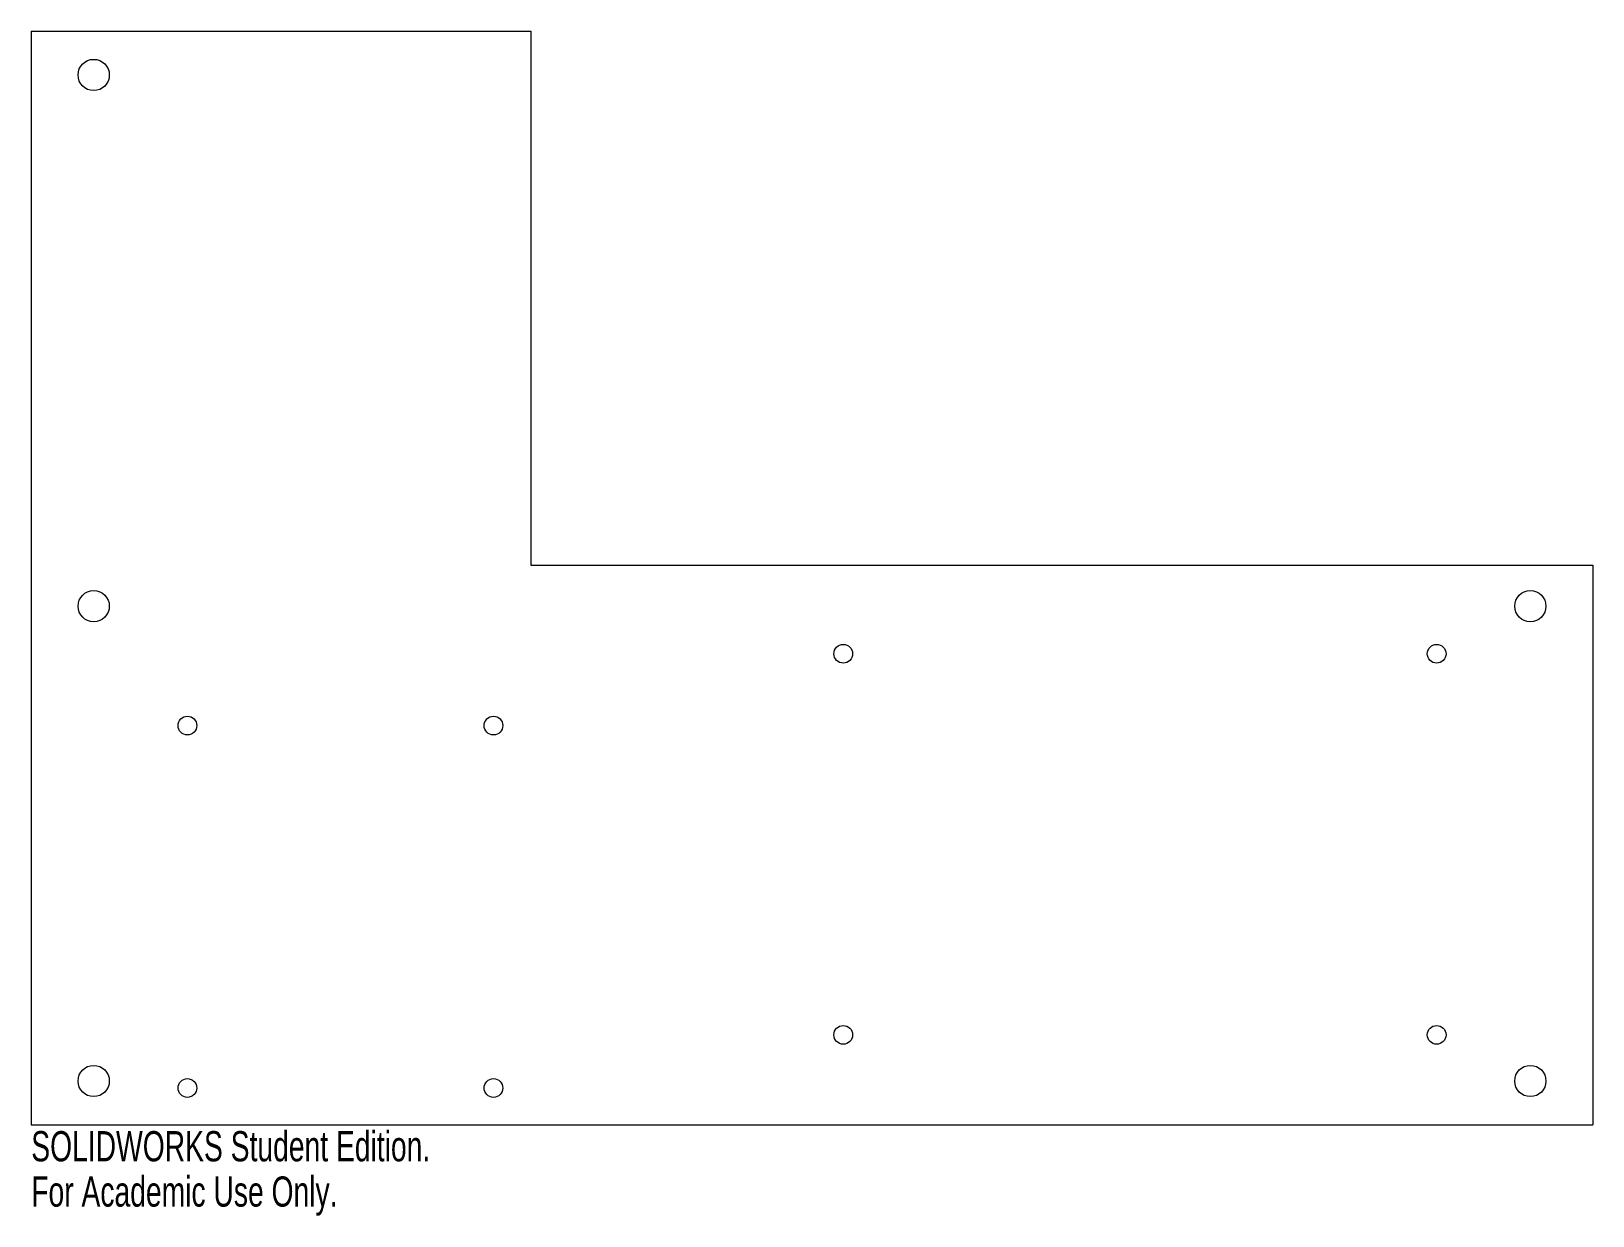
# Model space of a CAD drawing. Header units: millimetres. Extents: x -125 to 125, y -59 to 130.
import ezdxf

# ---------------------------------------------------------------- set-up
doc = ezdxf.new("R2010")
doc.units = ezdxf.units.MM
doc.styles.add('SLDTEXTSTYLE0', font='TXT', dxfattribs={"width": 0.7})

msp = doc.modelspace()

# ---------------------------------------------------------------- linework, layer by layer
at = {"color": 7, "linetype": 'Continuous', "lineweight": 15}
for p, q in [((-125.32, 130.12), (-125.32, -44.88)), ((-125.32, 130.12), (-45.32, 130.12)), ((-45.32, 130.12), (-45.32, 44.65)), ((-45.32, 44.65), (124.68, 44.65)), ((124.68, 44.65), (124.68, -44.88)), ((-125.32, -44.88), (124.68, -44.88))]:
    msp.add_line(p, q, dxfattribs=at)
for centre, radius in [((-115.32, 123.12), 2.5), ((-115.32, 38.12), 2.5), ((114.68, 38.12), 2.5), ((4.68, 30.5), 1.5), ((99.68, 30.5), 1.5), ((-100.32, 19), 1.5), ((-51.32, 19), 1.5), ((4.68, -30.5), 1.5), ((99.68, -30.5), 1.5), ((-115.32, -37.88), 2.5), ((114.68, -37.88), 2.5), ((-100.32, -39), 1.5), ((-51.32, -39), 1.5)]:
    msp.add_circle(centre, radius, dxfattribs=at)

# ---------------------------------------------------------------- texts
at = {"color": 7, "linetype": 'Continuous', "char_height": 4.8336, "attachment_point": 1, "style": 'SLDTEXTSTYLE0'}
for s, insert in [('SOLIDWORKS Student Edition.', (-125.32, -45.9)), ('For Academic Use Only.', (-125.32, -53.15))]:
    msp.add_mtext(s, dxfattribs=dict(at, insert=insert))

doc.saveas('drawing.dxf')
